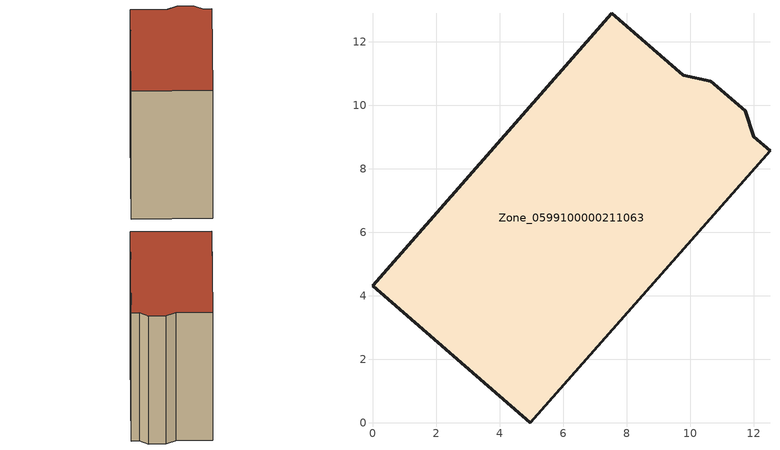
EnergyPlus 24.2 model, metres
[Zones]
Zone_0599100000211063
 floor ground (C_G): 9.79,10.94 10.66,10.76 11.74,9.82 12.01,9 12.52,8.57 4.97,0 0,4.31 7.53,12.9 z0
 wall outside (C_F): 10.66,10.76 9.79,10.94 7.53,12.9 0,4.31 4.97,0 12.52,8.57 12.01,9 11.74,9.82 10.66,10.76 z0:12.64
 roof outside (C_R): 9.79,10.94 7.53,12.9 0,4.31 4.97,0 12.52,8.57 12.01,9 11.74,9.82 10.66,10.76 z12.64
[BUILDING]
Pand.0599100000211063: North Axis=0; Terrain=City; Loads Convergence Tolerance Value=0.04; Temperature Convergence Tolerance Value=0.4; Solar Distribution=FullExterior; Maximum Number of Warmup Days=25; Minimum Number of Warmup Days=1
[Site:Location]
Rotterdam.The.Hague.AP_ZH_NLD Design_Conditions: Latitude=51.96; Longitude=4.45; Time Zone=1; Elevation=-4.5
[SITE:GROUNDTEMPERATURE:BUILDINGSURFACE]
18, 18, 18, 18, 18, 18, 18, 18, 18, 18, 18, 18
[MATERIAL] Thermal Absorptance=0.9; Solar Absorptance=0.7; Visible Absorptance=0.7
Name | Roughness | Thickness | Conductivity | Density | Specific Heat
G.TI.1946 | MediumSmooth | 0.15 | 1 | 540 | 1210
F.TI.1946 | Rough | 0.3 | 0.857143 | 1920 | 840
R.TI.1946 | MediumRough | 0.2 | 0.1 | 1500 | 1000
[CONSTRUCTION]
C_G: G.TI.1946
C_F: F.TI.1946
C_R: R.TI.1946
[ZONE]
Zone_0599100000211063: Type=1; Multiplier=1; Ceiling Height=Autocalculate; Volume=Autocalculate; Floor Area=autocalculate; Part of Total Floor Area=Yes
[ZONEINFILTRATION:DESIGNFLOWRATE]
Infil_Zone_0599100000211063: Zone or ZoneList or Space or SpaceList=Zone_0599100000211063; Schedule=AlwaysOn; Design Flow Rate Calculation Method=Flow/Area; Flow Rate per Floor Area=0.003; Constant Term Coefficient=1; Temperature Term Coefficient=0; Velocity Term Coefficient=0; Velocity Squared Term Coefficient=0
[HVACTEMPLATE:ZONE:IDEALLOADSAIRSYSTEM]
Zone_0599100000211063: Maximum Heating Supply Air Temperature=50; Minimum Cooling Supply Air Temperature=13; Maximum Heating Supply Air Humidity Ratio=0.0156; Minimum Cooling Supply Air Humidity Ratio=0.0077; Heating Limit=NoLimit; Cooling Limit=NoLimit; Dehumidification Control Type=ConstantSensibleHeatRatio; Cooling Sensible Heat Ratio=0.7; Dehumidification Setpoint=60; Humidification Control Type=None; Humidification Setpoint=30; Outdoor Air Method=None; Outdoor Air Flow Rate per Person=0.00944; Outdoor Air Flow Rate per Zone Floor Area=0; Outdoor Air Flow Rate per Zone=0; Demand Controlled Ventilation Type=None; Outdoor Air Economizer Type=NoEconomizer; Heat Recovery Type=None; Sensible Heat Recovery Effectiveness=0.7; Latent Heat Recovery Effectiveness=0.65
[ZONECONTROL:THERMOSTAT]
ThermostatControl_Zone_0599100000211063: Zone or ZoneList=Zone_0599100000211063; Control Type Schedule=DualSetpointControlType; Control 1=Thermostat_Zone_0599100000211063; Temperature Difference Between Cutout And Setpoint=0
[THERMOSTATSETPOINT:DUALSETPOINT]
Thermostat_Zone_0599100000211063: Heating Setpoint Temperature Schedule=HeatingSetpoint_Zone_0599100000211063; Cooling Setpoint Temperature Schedule=CoolingSetpoint_Zone_0599100000211063
[SCHEDULE:COMPACT]
HeatingSetpoint_Zone_0599100000211063: Through: 12/31, For: AllDays, Until: 24:00, 21
CoolingSetpoint_Zone_0599100000211063: Through: 12/31, For: AllDays, Until: 24:00, 24
DualSetpointControlType: Through: 12/31, For: AllDays, Until: 24:00, 4
AlwaysOn: Through: 12/31, For: AllDays, Until: 24:00, 1
